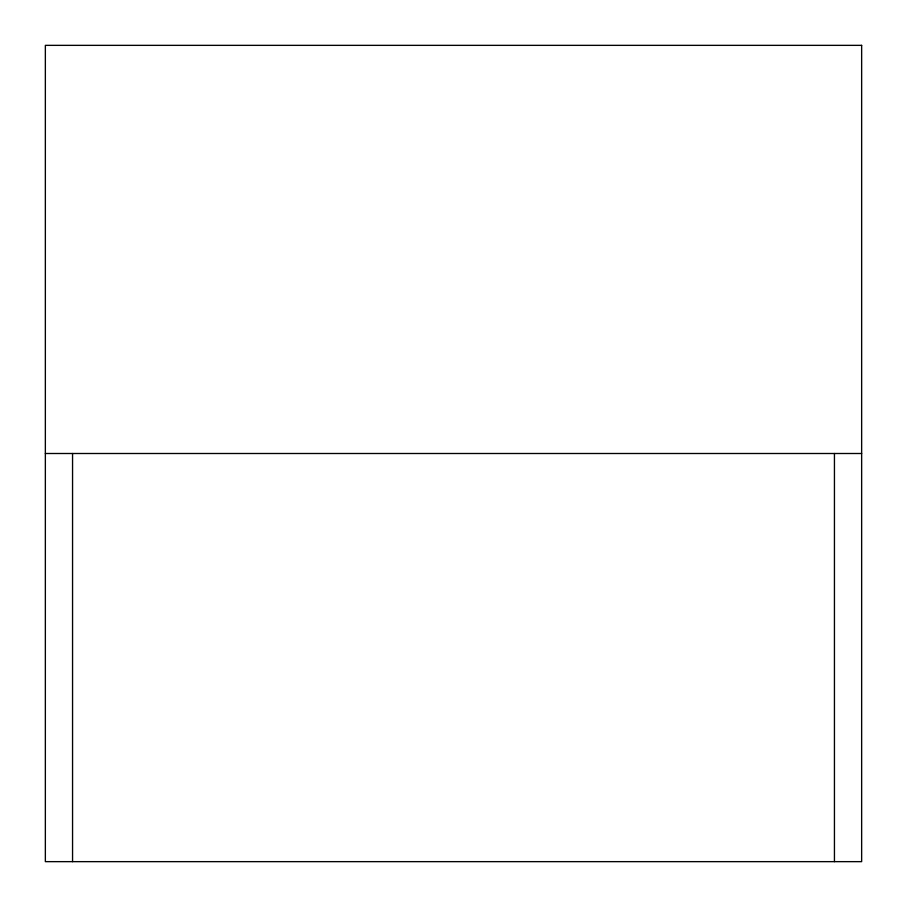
<?xml version="1.0" encoding="UTF-8"?>
<svg xmlns="http://www.w3.org/2000/svg" width="907" height="907" viewBox="0 0 907 907"><rect width="100%" height="100%" fill="white"/><g stroke="black" fill="none" stroke-linecap="round" stroke-linejoin="round"><path stroke-width="1.36" d="M45.35 453.5L861.65 453.5M834.44 453.5L834.44 861.65M72.56 453.5L72.56 861.65M861.65 45.35L45.35 45.35L45.35 861.65L861.65 861.65L861.65 45.35"/></g></svg>
